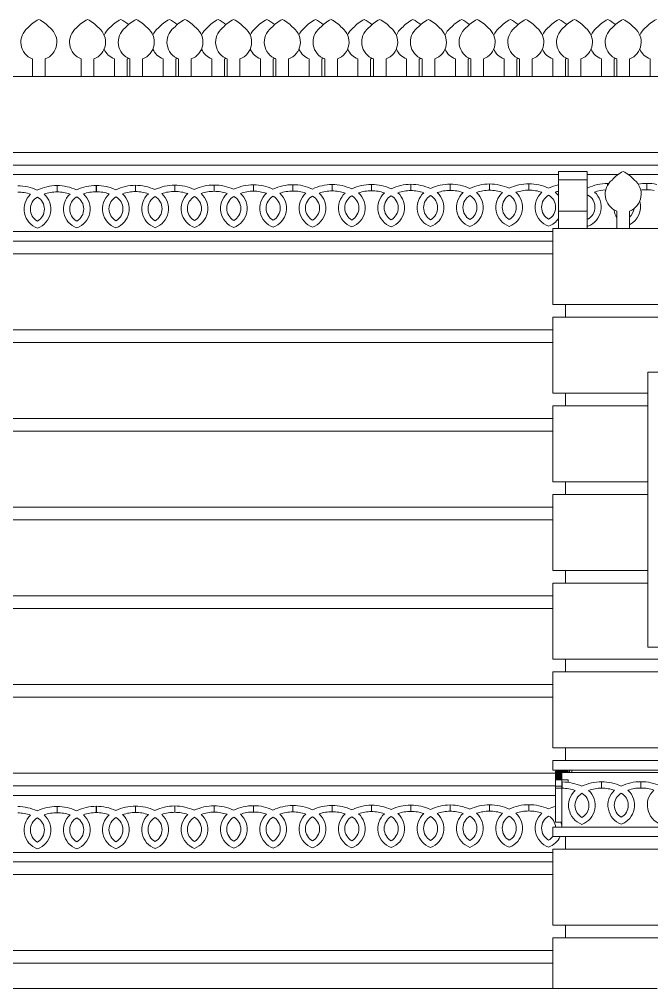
# Model space of a CAD drawing. Header units: inches. Extents: x -6210 to 141093, y -2740 to 21225.
# Drawn here: x 93247.8 to 93347.6, y 3206.3 to 3359.3 of the extents above; entities that cross this region are included whole.
import ezdxf

# ---------------------------------------------------------------- set-up
doc = ezdxf.new("R2010")
doc.units = ezdxf.units.IN
doc.header["$LTSCALE"] = 100
doc.header["$MEASUREMENT"] = 0
doc.layers.add('car area', color=53, linetype='Continuous')

msp = doc.modelspace()

# ---------------------------------------------------------------- linework, layer by layer
at = {"layer": 'car area', "linetype": 'Continuous', "lineweight": 0, "extrusion": (0, 1, 0)}
for p, q in [((93249.86103, 3350.33548), (93249.86103, 3353.08109)), ((93251.86103, 3353.08109), (93251.86103, 3350.33548)), ((93257.54853, 3350.3356), (93257.54853, 3353.08121)), ((93259.54853, 3353.08121), (93259.54853, 3350.3356)), ((93262.79853, 3350.33662), (93262.79853, 3353.08072)), ((93264.79853, 3353.08072), (93264.79853, 3350.33662)), ((93265.23603, 3350.33572), (93265.23603, 3353.08133)), ((93267.23603, 3353.08133), (93267.23603, 3350.33572)), ((93270.48603, 3350.33662), (93270.48603, 3353.08084)), ((93272.48603, 3353.08084), (93272.48603, 3350.33662)), ((93272.92353, 3350.33584), (93272.92353, 3353.08145)), ((93274.92353, 3353.08145), (93274.92353, 3350.33584)), ((93278.17353, 3350.33662), (93278.17353, 3353.08096)), ((93280.17353, 3353.08096), (93280.17353, 3350.33662)), ((93280.61103, 3350.33596), (93280.61103, 3353.08157)), ((93282.61103, 3353.08157), (93282.61103, 3350.33597)), ((93285.86103, 3350.33662), (93285.86103, 3353.08109)), ((93287.86103, 3353.08109), (93287.86103, 3350.33662)), ((93288.29853, 3350.33585), (93288.29853, 3353.08146)), ((93290.29853, 3353.08146), (93290.29853, 3350.33586)), ((93293.54853, 3350.33662), (93293.54853, 3353.08121)), ((93295.54853, 3353.08121), (93295.54853, 3350.33662)), ((93295.98603, 3350.33586), (93295.98603, 3353.08147)), ((93297.98603, 3353.08147), (93297.98603, 3350.33586)), ((93301.23603, 3350.33662), (93301.23603, 3353.08133)), ((93303.23603, 3353.08133), (93303.23603, 3350.33662)), ((93303.67353, 3350.33587), (93303.67353, 3353.08148)), ((93305.67353, 3353.08148), (93305.67353, 3350.33587)), ((93308.92353, 3350.33662), (93308.92353, 3353.08145)), ((93310.92353, 3353.08145), (93310.92353, 3350.33662)), ((93311.36103, 3350.33599), (93311.36103, 3353.0816)), ((93313.36103, 3353.0816), (93313.36103, 3350.33599)), ((93316.61103, 3350.33662), (93316.61103, 3353.08157)), ((93318.61103, 3353.08157), (93318.61103, 3350.33662)), ((93319.04853, 3350.33611), (93319.04853, 3353.08172)), ((93321.04853, 3353.08172), (93321.04853, 3350.33611)), ((93324.29853, 3350.33662), (93324.29853, 3353.0817)), ((93326.29853, 3353.0817), (93326.29853, 3350.33662)), ((93326.73603, 3350.33623), (93326.73603, 3353.08184)), ((93328.73603, 3353.08184), (93328.73603, 3350.33623)), ((93331.98603, 3350.33662), (93331.98603, 3353.08182)), ((93333.98603, 3353.08182), (93333.98603, 3350.33662)), ((93334.42353, 3350.33635), (93334.42353, 3353.08196)), ((93336.42353, 3353.08196), (93336.42353, 3350.33635)), ((93339.67353, 3350.33662), (93339.67353, 3353.08194)), ((93341.67353, 3353.08194), (93341.67353, 3350.33662)), ((93342.11103, 3350.33578), (93342.11103, 3353.08139)), ((93344.11103, 3353.08139), (93344.11103, 3350.33578)), ((93347.36103, 3350.33662), (93347.36103, 3353.08206)), ((93541.98603, 3350.33662), (93214.98603, 3350.33662)), ((93251.86103, 3350.33548), (93249.86103, 3350.33548)), ((93257.35807, 3350.33663), (93252.85807, 3350.33663)), ((93252.85807, 3350.33662), (93252.85807, 3350.33662)), ((93257.35807, 3350.33662), (93252.85807, 3350.33662)), ((93257.54853, 3350.33692), (93257.35807, 3350.33692)), ((93257.54853, 3350.33692), (93257.35807, 3350.33692)), ((93257.54853, 3350.33691), (93257.35807, 3350.33691)), ((93257.54853, 3350.33691), (93257.35807, 3350.33691)), ((93257.54853, 3350.33691), (93257.35807, 3350.33691)), ((93257.54853, 3350.33691), (93257.35807, 3350.33691)), ((93257.35807, 3350.33662), (93257.35807, 3350.33662)), ((93259.54853, 3350.3356), (93257.54853, 3350.3356)), ((93267.23603, 3350.33572), (93265.23603, 3350.33572)), ((93274.92353, 3350.33584), (93272.92353, 3350.33584)), ((93282.61103, 3350.33597), (93280.61103, 3350.33596)), ((93290.29853, 3350.33586), (93288.29853, 3350.33585)), ((93297.98603, 3350.33586), (93295.98603, 3350.33586)), ((93305.67353, 3350.33587), (93303.67353, 3350.33587)), ((93313.36103, 3350.33599), (93311.36103, 3350.33599)), ((93321.04853, 3350.33611), (93319.04853, 3350.33611)), ((93328.73603, 3350.33623), (93326.73603, 3350.33623)), ((93336.42353, 3350.33635), (93334.42353, 3350.33635)), ((93344.11103, 3350.33578), (93342.11103, 3350.33578)), ((93214.98603, 3338.33662), (93541.98603, 3338.33662)), ((93541.98603, 3336.33662), (93214.98603, 3336.33662)), ((93332.90794, 3335.32948), (93332.90794, 3335.32945)), ((93337.40794, 3335.32948), (93332.90794, 3335.32948)), ((93332.90794, 3335.32945), (93332.90794, 3335.32924)), ((93337.40794, 3335.32945), (93332.90794, 3335.32945)), ((93332.90794, 3335.32924), (93332.90794, 3333.97611)), ((93337.40794, 3335.32924), (93332.90794, 3335.32924)), ((93337.40794, 3335.32945), (93337.40794, 3335.32948)), ((93337.40794, 3335.32924), (93337.40794, 3335.32945)), ((93337.40794, 3333.97611), (93337.40794, 3335.32924)), ((93332.90794, 3334.83662), (93216.49301, 3334.83662)), ((93337.40794, 3333.97611), (93332.90794, 3333.97611)), ((93332.90794, 3333.97611), (93332.90794, 3329.08223)), ((93342.31361, 3334.83662), (93337.40794, 3334.83662)), ((93337.40794, 3329.08223), (93337.40794, 3333.97611)), ((93350.00095, 3334.83662), (93343.90844, 3334.83662)), ((93253.73818, 3333.09303), (93253.73818, 3332.09577)), ((93253.73818, 3332.09577), (93253.73818, 3333.09303)), ((93259.92285, 3332.11898), (93259.92285, 3333.11624)), ((93259.95028, 3333.11629), (93259.95028, 3332.11903)), ((93266.10751, 3332.14218), (93266.10751, 3333.13944)), ((93266.13495, 3333.13949), (93266.13495, 3332.14223)), ((93272.31961, 3333.1627), (93272.31961, 3332.16544)), ((93272.31961, 3332.16544), (93272.31961, 3333.1627)), ((93278.53171, 3333.18596), (93278.53171, 3332.18869)), ((93278.53171, 3332.18869), (93278.53171, 3333.18596)), ((93284.74381, 3333.20921), (93284.74381, 3332.21195)), ((93284.74381, 3332.21195), (93284.74381, 3333.20921)), ((93290.95591, 3333.23247), (93290.95591, 3332.23521)), ((93290.95591, 3332.23521), (93290.95591, 3333.23247)), ((93297.16801, 3333.25573), (93297.16801, 3332.25846)), ((93297.16801, 3332.25846), (93297.16801, 3333.25573)), ((93303.38011, 3333.27898), (93303.38011, 3332.28172)), ((93303.38011, 3332.28172), (93303.38011, 3333.27898)), ((93309.59221, 3333.30224), (93309.59221, 3332.30498)), ((93309.59221, 3332.30498), (93309.59221, 3333.30224)), ((93315.80431, 3333.3255), (93315.80431, 3332.32823)), ((93315.80431, 3332.32823), (93315.80431, 3333.3255)), ((93322.01641, 3333.34875), (93322.01641, 3332.35149)), ((93322.01641, 3332.35149), (93322.01641, 3333.34875)), ((93328.22851, 3333.37201), (93328.22851, 3332.37475)), ((93328.22851, 3332.37475), (93328.22851, 3333.37201)), ((93340.62529, 3333.12482), (93340.62529, 3333.41847)), ((93340.65271, 3333.41852), (93340.65271, 3333.17306)), ((93346.83739, 3333.44173), (93346.83739, 3332.44447)), ((93346.83739, 3332.44447), (93346.83739, 3333.44173)), ((93332.90794, 3329.08223), (93332.90794, 3326.33663)), ((93337.40794, 3329.08223), (93332.90794, 3329.08223)), ((93337.40794, 3326.33663), (93337.40794, 3329.08223)), ((93342.11103, 3326.33578), (93342.11103, 3329.08139)), ((93344.11103, 3329.08139), (93344.11103, 3326.33578)), ((93331.98603, 3314.33662), (93331.98603, 3326.33662)), ((93541.98603, 3326.33662), (93331.98603, 3326.33662)), ((93337.40794, 3326.33663), (93332.90794, 3326.33663)), ((93332.90794, 3326.33662), (93332.90794, 3326.33662)), ((93337.40794, 3326.33662), (93332.90794, 3326.33662)), ((93337.40794, 3326.33662), (93337.40794, 3326.33662)), ((93344.11103, 3326.33578), (93342.11103, 3326.33578)), ((93331.98603, 3325.83662), (93216.49301, 3325.83662)), ((93214.98603, 3324.33662), (93331.98603, 3324.33662)), ((93331.98603, 3322.33662), (93214.98603, 3322.33662)), ((93541.98603, 3314.33662), (93331.98603, 3314.33662)), ((93333.98603, 3312.33662), (93333.98603, 3314.33662)), ((93331.98603, 3300.33662), (93331.98603, 3312.33662)), ((93400.98603, 3312.33662), (93331.98603, 3312.33662)), ((93214.98603, 3310.33662), (93331.98603, 3310.33662)), ((93331.98603, 3308.33662), (93214.98603, 3308.33662)), ((93346.98603, 3303.61669), (93376.98603, 3303.61669)), ((93346.98603, 3303.61669), (93346.98603, 3300.33662)), ((93331.98603, 3300.33662), (93346.98603, 3300.33662)), ((93333.98603, 3298.33662), (93333.98603, 3300.33662)), ((93346.98603, 3300.33662), (93346.98603, 3298.33662)), ((93331.98603, 3286.33662), (93331.98603, 3298.33662)), ((93346.98603, 3298.33662), (93331.98603, 3298.33662)), ((93346.98603, 3298.33662), (93346.98603, 3286.33662)), ((93214.98603, 3296.33662), (93331.98603, 3296.33662)), ((93331.98603, 3294.33662), (93214.98603, 3294.33662)), ((93331.98603, 3286.33662), (93346.98603, 3286.33662)), ((93333.98603, 3284.33662), (93333.98603, 3286.33662)), ((93346.98603, 3286.33662), (93346.98603, 3284.33662)), ((93331.98603, 3272.33662), (93331.98603, 3284.33662)), ((93346.98603, 3284.33662), (93331.98603, 3284.33662)), ((93346.98603, 3284.33662), (93346.98603, 3272.33662)), ((93214.98603, 3282.33662), (93331.98603, 3282.33662)), ((93331.98603, 3280.33662), (93214.98603, 3280.33662)), ((93331.98603, 3272.33662), (93346.98603, 3272.33662)), ((93333.98603, 3270.33662), (93333.98603, 3272.33662)), ((93346.98603, 3272.33662), (93346.98603, 3270.33662)), ((93331.98603, 3258.33662), (93331.98603, 3270.33662)), ((93346.98603, 3270.33662), (93331.98603, 3270.33662)), ((93346.98603, 3270.33662), (93346.98603, 3260.21162)), ((93214.98603, 3268.33662), (93331.98603, 3268.33662)), ((93331.98603, 3266.33662), (93214.98603, 3266.33662)), ((93376.98603, 3260.21162), (93346.98603, 3260.21162)), ((93331.98603, 3258.33662), (93400.98603, 3258.33662)), ((93333.98603, 3256.33662), (93333.98603, 3258.33662)), ((93331.98603, 3244.33662), (93331.98603, 3256.33662)), ((93400.98603, 3256.33662), (93331.98603, 3256.33662)), ((93214.98603, 3254.33662), (93331.98603, 3254.33662)), ((93331.98603, 3252.33662), (93214.98603, 3252.33662)), ((93331.98603, 3244.33662), (93400.98603, 3244.33662)), ((93333.98603, 3242.33662), (93333.98603, 3244.33662)), ((93400.98603, 3242.33662), (93331.98603, 3242.33662)), ((93331.98603, 3240.83662), (93331.98603, 3242.33662)), ((93331.98603, 3240.83662), (93400.98603, 3240.83662)), ((93332.42841, 3240.66389), (93332.42841, 3240.64064)), ((93332.42841, 3240.66389), (93334.42841, 3240.66389)), ((93332.42841, 3240.66389), (93334.42841, 3240.66389)), ((93332.42841, 3240.64064), (93332.42841, 3240.61738)), ((93332.42841, 3240.64064), (93334.42841, 3240.64064)), ((93332.42841, 3240.61738), (93332.42841, 3240.59412)), ((93332.42841, 3240.61738), (93334.42841, 3240.61738)), ((93332.42841, 3240.61738), (93334.42841, 3240.61738)), ((93332.42841, 3240.59412), (93332.42841, 3240.57087)), ((93332.42841, 3240.59412), (93334.42841, 3240.59412)), ((93332.42841, 3240.59412), (93334.42841, 3240.59412)), ((93332.42841, 3240.57087), (93332.42841, 3240.54761)), ((93332.42841, 3240.57087), (93334.42841, 3240.57087)), ((93332.42841, 3240.57087), (93334.42841, 3240.57087)), ((93332.42841, 3240.54761), (93332.42841, 3240.52435)), ((93332.42841, 3240.54761), (93334.42841, 3240.54761)), ((93332.42841, 3240.54761), (93334.42841, 3240.54761)), ((93332.42841, 3240.52435), (93332.42841, 3240.5011)), ((93332.42841, 3240.52435), (93334.42841, 3240.52435)), ((93332.42841, 3240.52435), (93334.42841, 3240.52435)), ((93332.42841, 3240.5011), (93332.42841, 3240.47784)), ((93332.42841, 3240.5011), (93334.42841, 3240.5011)), ((93332.42841, 3240.5011), (93334.42841, 3240.5011)), ((93332.42841, 3240.47784), (93332.42841, 3240.45458)), ((93332.42841, 3240.47784), (93334.42841, 3240.47784)), ((93332.42841, 3240.47784), (93334.42841, 3240.47784)), ((93332.42841, 3240.45458), (93332.42841, 3240.43133)), ((93332.42841, 3240.45458), (93333.42841, 3240.45458)), ((93332.42841, 3240.45458), (93333.42841, 3240.45458)), ((93332.42841, 3240.43133), (93332.42841, 3240.40807)), ((93332.42841, 3240.43133), (93333.42841, 3240.43133)), ((93332.42841, 3240.43133), (93333.42841, 3240.43133)), ((93332.42841, 3240.40807), (93332.42841, 3240.38481)), ((93332.42841, 3240.40807), (93333.42841, 3240.40807)), ((93332.42841, 3240.40807), (93333.42841, 3240.40807)), ((93332.42841, 3240.38481), (93332.42841, 3240.36156)), ((93332.42841, 3240.38481), (93333.42841, 3240.38481)), ((93332.42841, 3240.38481), (93333.42841, 3240.38481)), ((93333.42841, 3231.83662), (93333.42841, 3240.45591)), ((93400.98603, 3240.45591), (93333.42841, 3240.45591)), ((93334.42841, 3240.64064), (93334.42841, 3240.66389)), ((93334.42841, 3240.61738), (93334.42841, 3240.64064)), ((93334.42841, 3240.59412), (93334.42841, 3240.61738)), ((93334.42841, 3240.57087), (93334.42841, 3240.59412)), ((93334.42841, 3240.54761), (93334.42841, 3240.57087)), ((93334.42841, 3240.52435), (93334.42841, 3240.54761)), ((93334.42841, 3240.5011), (93334.42841, 3240.52435)), ((93334.42841, 3240.47784), (93334.42841, 3240.5011)), ((93334.42841, 3240.45591), (93334.42841, 3240.47784)), ((93334.65964, 3240.45591), (93334.65964, 3240.83662)), ((93334.98603, 3240.45591), (93334.98603, 3240.83662)), ((93214.98603, 3240.33662), (93332.42841, 3240.33662)), ((93332.42841, 3240.36156), (93332.42841, 3240.3383)), ((93332.42841, 3240.36156), (93333.42841, 3240.36156)), ((93332.42841, 3240.36156), (93333.42841, 3240.36156)), ((93332.42841, 3240.3383), (93332.42841, 3240.31504)), ((93332.42841, 3240.3383), (93333.42841, 3240.3383)), ((93332.42841, 3240.3383), (93333.42841, 3240.3383)), ((93332.42841, 3240.31504), (93332.42841, 3240.29179)), ((93332.42841, 3240.31504), (93333.42841, 3240.31504)), ((93332.42841, 3240.31504), (93333.42841, 3240.31504)), ((93332.42841, 3240.29179), (93332.42841, 3240.26853)), ((93332.42841, 3240.29179), (93333.42841, 3240.29179)), ((93332.42841, 3240.29179), (93333.42841, 3240.29179)), ((93332.42841, 3240.26853), (93332.42841, 3240.24527)), ((93332.42841, 3240.26853), (93333.42841, 3240.26853)), ((93332.42841, 3240.26853), (93333.42841, 3240.26853)), ((93332.42841, 3240.24527), (93332.42841, 3240.22202)), ((93332.42841, 3240.24527), (93333.42841, 3240.24527)), ((93332.42841, 3240.24527), (93333.42841, 3240.24527)), ((93332.42841, 3240.22202), (93332.42841, 3240.19881)), ((93332.42841, 3240.22202), (93333.42841, 3240.22202)), ((93332.42841, 3240.22202), (93333.42841, 3240.22202)), ((93332.42841, 3240.19881), (93332.42841, 3240.17555)), ((93332.42841, 3240.19881), (93333.42841, 3240.19881)), ((93332.42841, 3240.17555), (93332.42841, 3240.15229)), ((93332.42841, 3240.17555), (93333.42841, 3240.17555)), ((93332.42841, 3240.17555), (93333.42841, 3240.17555)), ((93332.42841, 3240.15229), (93332.42841, 3240.12904)), ((93332.42841, 3240.15229), (93333.42841, 3240.15229)), ((93332.42841, 3240.15229), (93333.42841, 3240.15229)), ((93332.42841, 3240.12904), (93332.42841, 3240.10578)), ((93332.42841, 3240.12904), (93333.42841, 3240.12904)), ((93332.42841, 3240.12904), (93333.42841, 3240.12904)), ((93332.42841, 3240.10578), (93332.42841, 3240.08252)), ((93332.42841, 3240.10578), (93333.42841, 3240.10578)), ((93332.42841, 3240.10578), (93333.42841, 3240.10578)), ((93332.42841, 3240.08252), (93332.42841, 3240.05927)), ((93332.42841, 3240.08252), (93333.42841, 3240.08252)), ((93332.42841, 3240.08252), (93333.42841, 3240.08252)), ((93332.42841, 3240.05927), (93332.42841, 3240.03601)), ((93332.42841, 3240.05927), (93333.42841, 3240.05927)), ((93332.42841, 3240.05927), (93333.42841, 3240.05927)), ((93332.42841, 3240.03601), (93332.42841, 3240.01275)), ((93332.42841, 3240.03601), (93333.42841, 3240.03601)), ((93332.42841, 3240.03601), (93333.42841, 3240.03601)), ((93332.42841, 3240.01275), (93332.42841, 3239.9895)), ((93332.42841, 3240.01275), (93333.42841, 3240.01275)), ((93332.42841, 3240.01275), (93333.42841, 3240.01275)), ((93332.42841, 3239.9895), (93332.42841, 3239.96624)), ((93332.42841, 3239.9895), (93333.42841, 3239.9895)), ((93332.42841, 3239.9895), (93333.42841, 3239.9895)), ((93332.42841, 3239.96624), (93332.42841, 3239.94298)), ((93332.42841, 3239.96624), (93333.42841, 3239.96624)), ((93332.42841, 3239.96624), (93333.42841, 3239.96624)), ((93332.42841, 3239.94298), (93332.42841, 3239.91973)), ((93332.42841, 3239.94298), (93333.42841, 3239.94298)), ((93332.42841, 3239.94298), (93333.42841, 3239.94298)), ((93332.42841, 3239.91973), (93332.42841, 3239.89647)), ((93332.42841, 3239.91973), (93333.42841, 3239.91973)), ((93332.42841, 3239.91973), (93333.42841, 3239.91973)), ((93332.42841, 3239.89647), (93332.42841, 3239.87321)), ((93332.42841, 3239.89647), (93333.42841, 3239.89647)), ((93332.42841, 3239.89647), (93333.42841, 3239.89647)), ((93332.42841, 3239.87321), (93332.42841, 3239.84996)), ((93332.42841, 3239.87321), (93333.42841, 3239.87321)), ((93332.42841, 3239.87321), (93333.42841, 3239.87321)), ((93332.42841, 3239.84996), (93332.42841, 3239.8267)), ((93332.42841, 3239.84996), (93333.42841, 3239.84996)), ((93332.42841, 3239.84996), (93333.42841, 3239.84996)), ((93332.42841, 3239.8267), (93332.42841, 3239.80344)), ((93332.42841, 3239.8267), (93333.42841, 3239.8267)), ((93332.42841, 3239.8267), (93333.42841, 3239.8267)), ((93332.42841, 3239.80344), (93332.42841, 3239.78019)), ((93332.42841, 3239.80344), (93333.42841, 3239.80344)), ((93332.42841, 3239.80344), (93333.42841, 3239.80344)), ((93332.42841, 3239.78019), (93332.42841, 3239.75693)), ((93332.42841, 3239.78019), (93333.42841, 3239.78019)), ((93332.42841, 3239.78019), (93333.42841, 3239.78019)), ((93332.42841, 3239.75693), (93332.42841, 3239.73367)), ((93332.42841, 3239.75693), (93333.42841, 3239.75693)), ((93332.42841, 3239.73367), (93332.42841, 3239.71042)), ((93332.42841, 3239.73367), (93333.42841, 3239.73367)), ((93332.42841, 3239.73367), (93333.42841, 3239.73367)), ((93332.42841, 3239.71042), (93332.42841, 3239.68716)), ((93332.42841, 3239.71042), (93333.42841, 3239.71042)), ((93332.42841, 3239.71042), (93333.42841, 3239.71042)), ((93332.42841, 3239.68716), (93332.42841, 3239.6639)), ((93332.42841, 3239.68716), (93333.42841, 3239.68716)), ((93332.42841, 3239.68716), (93333.42841, 3239.68716)), ((93332.42841, 3239.6639), (93332.42841, 3239.64065)), ((93332.42841, 3239.6639), (93333.42841, 3239.6639)), ((93332.42841, 3239.6639), (93333.42841, 3239.6639)), ((93332.42841, 3239.64065), (93332.42841, 3239.61739)), ((93332.42841, 3239.64065), (93333.42841, 3239.64065)), ((93332.42841, 3239.64065), (93333.42841, 3239.64065)), ((93332.42841, 3239.61739), (93332.42841, 3239.59413)), ((93332.42841, 3239.61739), (93333.42841, 3239.61739)), ((93332.42841, 3239.61739), (93333.42841, 3239.61739)), ((93332.42841, 3239.59413), (93332.42841, 3239.57088)), ((93332.42841, 3239.59413), (93333.42841, 3239.59413)), ((93332.42841, 3239.59413), (93333.42841, 3239.59413)), ((93332.42841, 3239.57088), (93332.42841, 3239.54762)), ((93332.42841, 3239.57088), (93333.42841, 3239.57088)), ((93332.42841, 3239.57088), (93333.42841, 3239.57088)), ((93332.42841, 3239.54762), (93332.42841, 3239.52437)), ((93332.42841, 3239.54762), (93333.42841, 3239.54762)), ((93332.42841, 3239.54762), (93333.42841, 3239.54762)), ((93332.42841, 3239.52437), (93332.42841, 3239.50111)), ((93332.42841, 3239.52437), (93333.42841, 3239.52437)), ((93332.42841, 3239.52437), (93333.42841, 3239.52437)), ((93332.42841, 3239.50111), (93332.42841, 3239.47785)), ((93332.42841, 3239.50111), (93333.42841, 3239.50111)), ((93332.42841, 3239.50111), (93333.42841, 3239.50111)), ((93332.42841, 3239.47785), (93332.42841, 3239.4546)), ((93332.42841, 3239.47785), (93333.42841, 3239.47785)), ((93332.42841, 3239.47785), (93333.42841, 3239.47785)), ((93332.42841, 3239.4546), (93332.42841, 3239.43134)), ((93332.42841, 3239.4546), (93333.42841, 3239.4546)), ((93332.42841, 3239.4546), (93333.42841, 3239.4546)), ((93332.42841, 3239.43134), (93332.42841, 3239.40808)), ((93332.42841, 3239.43134), (93333.42841, 3239.43134)), ((93332.42841, 3239.43134), (93333.42841, 3239.43134)), ((93332.42841, 3239.40808), (93332.42841, 3239.38483)), ((93332.42841, 3239.40808), (93333.42841, 3239.40808)), ((93332.42841, 3239.40808), (93333.42841, 3239.40808)), ((93332.42841, 3239.38483), (93332.42841, 3239.36157)), ((93332.42841, 3239.38483), (93333.42841, 3239.38483)), ((93332.42841, 3239.38483), (93333.42841, 3239.38483)), ((93332.42841, 3239.36157), (93332.42841, 3239.33831)), ((93332.42841, 3239.36157), (93333.42841, 3239.36157)), ((93332.42841, 3239.36157), (93333.42841, 3239.36157)), ((93332.42841, 3239.33831), (93332.42841, 3239.31506)), ((93332.42841, 3239.33831), (93333.42841, 3239.33831)), ((93332.42841, 3239.33831), (93333.42841, 3239.33831)), ((93332.42841, 3239.31506), (93332.42841, 3238.31779)), ((93332.42841, 3239.31506), (93334.42841, 3239.31506)), ((93333.49301, 3237.95628), (93333.49301, 3238.95354)), ((93334.42841, 3238.89355), (93334.42841, 3239.31506)), ((93339.70511, 3238.9768), (93339.70511, 3237.97954)), ((93339.70511, 3237.97954), (93339.70511, 3238.9768)), ((93345.91721, 3239.00006), (93345.91721, 3238.0028)), ((93345.91721, 3238.0028), (93345.91721, 3239.00006)), ((93332.42841, 3238.33662), (93214.98603, 3238.33662)), ((93332.42841, 3238.31779), (93332.42841, 3237.98087)), ((93332.42841, 3238.31779), (93333.49301, 3238.31779)), ((93332.42841, 3237.98087), (93332.42841, 3232.62362)), ((93332.42841, 3237.98087), (93333.42841, 3237.98087)), ((93332.42841, 3236.83662), (93216.49301, 3236.83662)), ((93253.73818, 3235.09303), (93253.73818, 3234.09577)), ((93253.73818, 3234.09577), (93253.73818, 3235.09303)), ((93259.92285, 3234.11898), (93259.92285, 3235.11624)), ((93259.95028, 3235.11629), (93259.95028, 3234.11903)), ((93266.10751, 3234.14218), (93266.10751, 3235.13944)), ((93266.13495, 3235.13949), (93266.13495, 3234.14223)), ((93272.31961, 3235.1627), (93272.31961, 3234.16544)), ((93272.31961, 3234.16544), (93272.31961, 3235.1627)), ((93278.53171, 3235.18596), (93278.53171, 3234.18869)), ((93278.53171, 3234.18869), (93278.53171, 3235.18596)), ((93284.74381, 3235.20921), (93284.74381, 3234.21195)), ((93284.74381, 3234.21195), (93284.74381, 3235.20921)), ((93290.95591, 3235.23247), (93290.95591, 3234.23521)), ((93290.95591, 3234.23521), (93290.95591, 3235.23247)), ((93297.16801, 3235.25573), (93297.16801, 3234.25846)), ((93297.16801, 3234.25846), (93297.16801, 3235.25573)), ((93303.38011, 3235.27898), (93303.38011, 3234.28172)), ((93303.38011, 3234.28172), (93303.38011, 3235.27898)), ((93309.59221, 3235.30224), (93309.59221, 3234.30498)), ((93309.59221, 3234.30498), (93309.59221, 3235.30224)), ((93315.80431, 3235.3255), (93315.80431, 3234.32823)), ((93315.80431, 3234.32823), (93315.80431, 3235.3255)), ((93322.01641, 3235.34875), (93322.01641, 3234.35149)), ((93322.01641, 3234.35149), (93322.01641, 3235.34875)), ((93328.22851, 3235.37201), (93328.22851, 3234.37475)), ((93328.22851, 3234.37475), (93328.22851, 3235.37201)), ((93331.98603, 3230.33662), (93331.98603, 3231.83662)), ((93400.98603, 3231.83662), (93331.98603, 3231.83662)), ((93332.42841, 3232.62362), (93333.42841, 3232.62362)), ((93331.98603, 3230.33662), (93400.98603, 3230.33662)), ((93333.98603, 3228.33662), (93333.98603, 3230.33662)), ((93331.98603, 3216.33662), (93331.98603, 3228.33662)), ((93400.98603, 3228.33662), (93331.98603, 3228.33662)), ((93331.98603, 3227.83662), (93216.49301, 3227.83662)), ((93214.98603, 3226.33662), (93331.98603, 3226.33662)), ((93331.98603, 3224.33662), (93214.98603, 3224.33662)), ((93331.98603, 3216.33662), (93400.98603, 3216.33662)), ((93333.98603, 3214.33662), (93333.98603, 3216.33662)), ((93331.98603, 3206.33662), (93331.98603, 3214.33662)), ((93400.98603, 3214.33662), (93331.98603, 3214.33662)), ((93214.98603, 3212.33662), (93331.98603, 3212.33662)), ((93331.98603, 3210.33662), (93214.98603, 3210.33662)), ((93214.98603, 3206.33662), (93331.98603, 3206.33662)), ((93331.98603, 3206.33662), (93348.48603, 3206.33662))]:
    msp.add_line(p, q, dxfattribs=at)
at = {"layer": 'car area', "linetype": 'Continuous', "lineweight": 0}
for centre, radius, start, end in [((93253.78237, 3353.6987), 6.34226, 117.4268136, 137.6041199), ((93247.93968, 3353.6987), 6.34226, 42.3958801, 62.5731864), ((93261.46987, 3353.69882), 6.34226, 117.4268136, 137.6041199), ((93255.62718, 3353.69882), 6.34226, 42.3958801, 62.5731864), ((93266.71987, 3353.69833), 6.34226, 117.4268136, 137.6041199), ((93260.87718, 3353.69833), 6.34226, 49.2527936, 62.5731864), ((93269.15737, 3353.69894), 6.34226, 117.4268136, 137.6041199), ((93263.31468, 3353.69894), 6.34226, 42.3958801, 62.5731864), ((93274.40737, 3353.69846), 6.34226, 117.4268136, 137.6041199), ((93268.56468, 3353.69846), 6.34226, 49.2527936, 62.5731864), ((93276.84487, 3353.69907), 6.34226, 117.4268136, 137.6041199), ((93271.00218, 3353.69907), 6.34226, 42.3958801, 62.5731864), ((93282.09487, 3353.69858), 6.34226, 117.4268136, 137.6041199), ((93276.25218, 3353.69858), 6.34226, 49.2527936, 62.5731864), ((93284.53237, 3353.69919), 6.34226, 117.4268136, 137.6041199), ((93278.68968, 3353.69919), 6.34226, 42.3958801, 62.5731864), ((93289.78237, 3353.6987), 6.34226, 117.4268136, 137.6041199), ((93283.93968, 3353.6987), 6.34226, 49.251183, 62.5731864), ((93292.21987, 3353.69908), 6.34226, 117.4268136, 137.6041199), ((93286.37718, 3353.69908), 6.34226, 42.3958801, 62.5731864), ((93297.46987, 3353.69882), 6.34226, 117.4268136, 137.6041199), ((93291.62718, 3353.69882), 6.34226, 49.2503777, 62.5731864), ((93299.90737, 3353.69908), 6.34226, 117.4268136, 137.6041199), ((93294.06468, 3353.69908), 6.34226, 42.3958801, 62.5731864), ((93305.15737, 3353.69894), 6.34226, 117.4268136, 137.6041199), ((93299.31468, 3353.69894), 6.34226, 49.2495723, 62.5731864), ((93307.59487, 3353.69909), 6.34226, 117.4268136, 137.6041199), ((93301.75218, 3353.69909), 6.34226, 42.3958801, 62.5731864), ((93312.84487, 3353.69907), 6.34226, 117.4268136, 137.6041199), ((93307.00218, 3353.69907), 6.34226, 49.2495723, 62.5731864), ((93315.28237, 3353.69921), 6.34226, 117.4268136, 137.6041199), ((93309.43968, 3353.69921), 6.34226, 42.3958801, 62.5731864), ((93320.53237, 3353.69919), 6.34226, 117.4268136, 137.6041199), ((93314.68968, 3353.69919), 6.34226, 49.2495723, 62.5731864), ((93322.96987, 3353.69933), 6.34226, 117.4268136, 137.6041199), ((93317.12718, 3353.69933), 6.34226, 42.3958801, 62.5731864), ((93328.21987, 3353.69931), 6.34226, 117.4268136, 137.6041199), ((93322.37718, 3353.69931), 6.34226, 49.2495723, 62.5731864), ((93330.65737, 3353.69945), 6.34226, 117.4268136, 137.6041199), ((93324.81468, 3353.69945), 6.34226, 42.3958801, 62.5731864), ((93335.90737, 3353.69943), 6.34226, 117.4268136, 137.6041199), ((93330.06468, 3353.69943), 6.34226, 49.2495723, 62.5731864), ((93338.34487, 3353.69958), 6.34226, 117.4268136, 137.6041199), ((93332.50218, 3353.69958), 6.34226, 42.3958801, 62.5731864), ((93343.59487, 3353.69955), 6.34226, 117.4268136, 137.6041199), ((93337.75218, 3353.69955), 6.34226, 49.2447401, 62.5731864), ((93346.03237, 3353.699), 6.34226, 117.4268136, 137.6041199), ((93340.18968, 3353.699), 6.34226, 42.3958801, 62.5731864), ((93351.28237, 3353.69968), 6.34226, 117.4268136, 137.6041199), ((93250.86103, 3355.74321), 2.84375, 128.2985857, 249.4118283), ((93250.86103, 3355.74321), 2.84375, 290.588166, 51.7014143), ((93258.54853, 3355.74333), 2.84375, 128.2985857, 249.4118283), ((93258.54853, 3355.74333), 2.84375, 290.588166, 51.7014143), ((93263.79853, 3355.74285), 2.84375, 128.2985857, 157.3748114), ((93266.23603, 3355.74346), 2.84375, 128.2985857, 249.4118283), ((93266.23603, 3355.74346), 2.84375, 290.588166, 51.7014143), ((93271.48603, 3355.74297), 2.84375, 128.2985857, 157.3748114), ((93273.92353, 3355.74358), 2.84375, 128.2985857, 249.4118283), ((93273.92353, 3355.74358), 2.84375, 290.588166, 51.7014143), ((93279.17353, 3355.74309), 2.84375, 128.2985857, 157.3748114), ((93281.61103, 3355.7437), 2.84375, 128.2985857, 249.4118283), ((93281.61103, 3355.7437), 2.84375, 290.588166, 51.7014143), ((93286.86103, 3355.74321), 2.84375, 128.2985857, 157.3748114), ((93289.29853, 3355.74359), 2.84375, 128.2985857, 249.4118283), ((93289.29853, 3355.74359), 2.84375, 290.588166, 51.7014143), ((93294.54853, 3355.74333), 2.84375, 128.2985857, 157.3773514), ((93296.98603, 3355.7436), 2.84375, 128.2985857, 249.4118283), ((93296.98603, 3355.7436), 2.84375, 290.588166, 51.7014143), ((93302.23603, 3355.74346), 2.84375, 128.2985857, 157.3786215), ((93304.67353, 3355.7436), 2.84375, 128.2985857, 249.4118283), ((93304.67353, 3355.7436), 2.84375, 290.588166, 51.7014143), ((93309.92353, 3355.74358), 2.84375, 128.2985857, 157.3798916), ((93312.36103, 3355.74372), 2.84375, 128.2985857, 249.4118283), ((93312.36103, 3355.74372), 2.84375, 290.588166, 51.7014143), ((93317.61103, 3355.7437), 2.84375, 128.2985857, 157.3798916), ((93320.04853, 3355.74384), 2.84375, 128.2985857, 249.4118283), ((93320.04853, 3355.74384), 2.84375, 290.588166, 51.7014143), ((93325.29853, 3355.74382), 2.84375, 128.2985857, 157.3798916), ((93327.73603, 3355.74397), 2.84375, 128.2985857, 249.4118283), ((93327.73603, 3355.74397), 2.84375, 290.588166, 51.7014143), ((93332.98603, 3355.74394), 2.84375, 128.2985857, 157.3798916), ((93335.42353, 3355.74409), 2.84375, 128.2985857, 249.4118283), ((93335.42353, 3355.74409), 2.84375, 290.588166, 51.7014143), ((93340.67353, 3355.74407), 2.84375, 128.2985857, 157.3798916), ((93343.11103, 3355.74351), 2.84375, 128.2985857, 249.4118283), ((93343.11103, 3355.74351), 2.84375, 290.588166, 51.7014143), ((93348.36103, 3355.74419), 2.84375, 128.2985857, 157.3875139), ((93263.79853, 3355.74285), 2.84375, 202.6145399, 249.4118283), ((93271.48603, 3355.74297), 2.84375, 202.6145399, 249.4118283), ((93279.17353, 3355.74309), 2.84375, 202.6145399, 249.4118283), ((93286.86103, 3355.74321), 2.84375, 202.6145399, 249.4118283), ((93294.54853, 3355.74333), 2.84375, 202.6170807, 249.4118283), ((93302.23603, 3355.74346), 2.84375, 202.618351, 249.4118283), ((93309.92353, 3355.74358), 2.84375, 202.6196213, 249.4118283), ((93317.61103, 3355.7437), 2.84375, 202.6196213, 249.4118283), ((93325.29853, 3355.74382), 2.84375, 202.6196213, 249.4118283), ((93332.98603, 3355.74394), 2.84375, 202.6196213, 249.4118283), ((93340.67353, 3355.74407), 2.84375, 202.6196213, 249.4118283), ((93348.36103, 3355.74419), 2.84375, 202.6272413, 249.4118283), ((93263.79853, 3355.74285), 2.84375, 290.588166, 295.3912691), ((93271.48603, 3355.74297), 2.84375, 290.588166, 295.3912691), ((93279.17353, 3355.74309), 2.84375, 290.588166, 295.3912691), ((93286.86103, 3355.74321), 2.84375, 290.588166, 295.385797), ((93294.54853, 3355.74333), 2.84375, 290.588166, 295.383061), ((93302.23603, 3355.74346), 2.84375, 290.588166, 295.3803251), ((93309.92353, 3355.74358), 2.84375, 290.588166, 295.3803251), ((93317.61103, 3355.7437), 2.84375, 290.588166, 295.3803251), ((93325.29853, 3355.74382), 2.84375, 290.588166, 295.3803251), ((93332.98603, 3355.74394), 2.84375, 290.588166, 295.3803251), ((93340.67353, 3355.74407), 2.84375, 290.588166, 295.3639109), ((93346.03237, 3329.699), 6.34226, 117.4268136, 137.6041199), ((93340.18968, 3329.699), 6.34226, 42.3958801, 62.5731864), ((93343.11103, 3331.74351), 2.84375, 128.2985857, 249.4118283), ((93343.11103, 3331.74351), 2.84375, 290.588166, 51.7014143), ((93247.52608, 3325.74762), 7.32216, 65.1143541, 90), ((93253.73818, 3325.77087), 7.32216, 90, 115.3146468), ((93253.73818, 3325.77087), 7.32216, 65.1143541, 90), ((93259.95028, 3325.79413), 7.32216, 90, 115.3146468), ((93259.92285, 3325.79408), 7.32216, 65.1143541, 90), ((93266.13495, 3325.81734), 7.32216, 90, 115.3146468), ((93266.10751, 3325.81728), 7.32216, 65.1143541, 90), ((93272.31961, 3325.84054), 7.32216, 90, 115.3146468), ((93272.31961, 3325.84054), 7.32216, 65.1143541, 90), ((93278.53171, 3325.8638), 7.32216, 90, 115.3146468), ((93278.53382, 3325.8521), 6.3366, 90.0190987, 108.9756396), ((93278.53171, 3325.8638), 7.32216, 65.1143541, 90), ((93278.53382, 3325.8521), 6.3366, 71.2319189, 90.0190987), ((93284.74381, 3325.88705), 7.32216, 90, 115.3146468), ((93284.74592, 3325.87535), 6.3366, 90.0190987, 108.9756396), ((93284.74381, 3325.88705), 7.32216, 65.1143541, 90), ((93284.74592, 3325.87535), 6.3366, 71.2319189, 90.0190987), ((93290.95591, 3325.91031), 7.32216, 90, 115.3146468), ((93290.95802, 3325.89861), 6.3366, 90.0190987, 108.9756396), ((93290.95591, 3325.91031), 7.32216, 65.1143541, 90), ((93290.95802, 3325.89861), 6.3366, 71.2319189, 90.0190987), ((93297.16801, 3325.93357), 7.32216, 90, 115.3146468), ((93297.17012, 3325.92187), 6.3366, 90.0190987, 108.9756396), ((93297.16801, 3325.93357), 7.32216, 65.1143541, 90), ((93297.17012, 3325.92187), 6.3366, 71.2319189, 90.0190987), ((93303.38011, 3325.95682), 7.32216, 90, 115.3146468), ((93303.38222, 3325.94512), 6.3366, 90.0190987, 108.9756396), ((93303.38011, 3325.95682), 7.32216, 65.1143541, 90), ((93303.38222, 3325.94512), 6.3366, 71.2319189, 90.0190987), ((93309.59221, 3325.98008), 7.32216, 90, 115.3146468), ((93309.59432, 3325.96838), 6.3366, 90.0190987, 108.9756396), ((93309.59221, 3325.98008), 7.32216, 65.1143541, 90), ((93309.59432, 3325.96838), 6.3366, 71.2319189, 90.0190987), ((93315.80431, 3326.00334), 7.32216, 90, 115.3146468), ((93315.80642, 3325.99164), 6.3366, 90.0190987, 108.9756396), ((93315.80431, 3326.00334), 7.32216, 65.1143541, 90), ((93315.80642, 3325.99164), 6.3366, 71.2319189, 90.0190987), ((93322.01641, 3326.02659), 7.32216, 90, 115.3146468), ((93322.01852, 3326.01489), 6.3366, 90.0190987, 108.9756396), ((93322.01641, 3326.02659), 7.32216, 65.1143541, 90), ((93322.01852, 3326.01489), 6.3366, 71.2319189, 90.0190987), ((93328.22851, 3326.04985), 7.32216, 90, 115.3146468), ((93328.23062, 3326.03815), 6.3366, 90.0190987, 108.9756396), ((93328.22851, 3326.04985), 7.32216, 65.1143541, 90), ((93328.23062, 3326.03815), 6.3366, 71.2319189, 90.0190987), ((93334.44061, 3326.07311), 7.32216, 102.0825045, 115.3146468), ((93334.44272, 3326.06141), 6.3366, 104.0170015, 108.9756396), ((93334.44061, 3326.07311), 7.32216, 65.1143541, 66.0930203), ((93340.65271, 3326.09636), 7.32216, 90, 115.3146468), ((93340.65482, 3326.08466), 6.3366, 92.7808373, 108.9756396), ((93340.62529, 3326.09631), 7.32216, 88.5452957, 90), ((93346.83739, 3326.11957), 7.32216, 90, 100.6745181), ((93346.8395, 3326.10787), 6.3366, 90.0190987, 98.6687284), ((93346.83739, 3326.11957), 7.32216, 77.6703125, 90), ((93346.8395, 3326.10787), 6.3366, 79.2929318, 90.0190987), ((93247.5282, 3325.73592), 6.3366, 71.2319189, 90.0190987), ((93251.71581, 3329.37834), 3.18973, 132.3525343, 250.1389957), ((93251.71581, 3329.37834), 2.18973, 119.6625692, 240.3374308), ((93249.54846, 3329.37834), 3.18973, 289.8610043, 48.0713122), ((93249.54846, 3329.37834), 2.18973, 299.6625692, 60.3374308), ((93253.7403, 3325.75917), 6.3366, 90.0190987, 108.9756396), ((93253.7403, 3325.75917), 6.3366, 71.2319189, 90.0190987), ((93257.92791, 3329.40159), 3.18973, 132.3525343, 250.1389957), ((93257.92791, 3329.40159), 2.18973, 119.6625692, 240.3374308), ((93255.76056, 3329.40159), 3.18973, 289.8610043, 48.0713122), ((93255.76056, 3329.40159), 2.18973, 299.6625692, 60.3374308), ((93259.9524, 3325.78243), 6.3366, 90.0190987, 108.9756396), ((93259.92496, 3325.78238), 6.3366, 71.2319189, 90.0190987), ((93264.11257, 3329.4248), 3.18973, 132.3525343, 250.1389957), ((93264.11257, 3329.4248), 2.18973, 119.6625692, 240.3374308), ((93261.94522, 3329.4248), 3.18973, 289.8610043, 48.0713122), ((93261.94522, 3329.4248), 2.18973, 299.6625692, 60.3374308), ((93266.13706, 3325.80563), 6.3366, 90.0190987, 108.9756396), ((93266.10962, 3325.80558), 6.3366, 71.2319189, 90.0190987), ((93270.29723, 3329.448), 3.18973, 132.3525343, 250.1389957), ((93270.29723, 3329.448), 2.18973, 119.6625692, 240.3374308), ((93268.12988, 3329.448), 3.18973, 289.8610043, 48.0713122), ((93268.12988, 3329.448), 2.18973, 299.6625692, 60.3374308), ((93272.32172, 3325.82884), 6.3366, 90.0190987, 108.9756396), ((93272.32172, 3325.82884), 6.3366, 71.2319189, 90.0190987), ((93276.50933, 3329.47126), 3.18973, 132.3525343, 250.1389957), ((93276.50933, 3329.47126), 2.18973, 119.6625692, 240.3374308), ((93274.34198, 3329.47126), 3.18973, 289.8610043, 48.0713122), ((93274.34198, 3329.47126), 2.18973, 299.6625692, 60.3374308), ((93282.72143, 3329.49452), 3.18973, 132.3525343, 250.1389957), ((93282.72143, 3329.49452), 2.18973, 119.6625692, 240.3374308), ((93280.55408, 3329.49452), 3.18973, 289.8610043, 48.0713122), ((93280.55408, 3329.49452), 2.18973, 299.6625692, 60.3374308), ((93288.93353, 3329.51777), 3.18973, 132.3525343, 250.1389957), ((93288.93353, 3329.51777), 2.18973, 119.6625692, 240.3374308), ((93286.76618, 3329.51777), 3.18973, 289.8610043, 48.0713122), ((93286.76618, 3329.51777), 2.18973, 299.6625692, 60.3374308), ((93295.14563, 3329.54103), 3.18973, 132.3525343, 250.1389957), ((93295.14563, 3329.54103), 2.18973, 119.6625692, 240.3374308), ((93292.97828, 3329.54103), 3.18973, 289.8610043, 48.0713122), ((93292.97828, 3329.54103), 2.18973, 299.6625692, 60.3374308), ((93301.35773, 3329.56429), 3.18973, 132.3525343, 250.1389957), ((93301.35773, 3329.56429), 2.18973, 119.6625692, 240.3374308), ((93299.19038, 3329.56429), 3.18973, 289.8610043, 48.0713122), ((93299.19038, 3329.56429), 2.18973, 299.6625692, 60.3374308), ((93307.56983, 3329.58754), 3.18973, 132.3525343, 250.1389957), ((93307.56983, 3329.58754), 2.18973, 119.6625692, 240.3374308), ((93305.40248, 3329.58754), 3.18973, 289.8610043, 48.0713122), ((93305.40248, 3329.58754), 2.18973, 299.6625692, 60.3374308), ((93313.78194, 3329.6108), 3.18973, 132.3525343, 250.1389957), ((93313.78194, 3329.6108), 2.18973, 119.6625692, 240.3374308), ((93311.61458, 3329.6108), 3.18973, 289.8610043, 48.0713122), ((93311.61458, 3329.6108), 2.18973, 299.6625692, 60.3374308), ((93319.99404, 3329.63406), 3.18973, 132.3525343, 250.1389957), ((93319.99404, 3329.63406), 2.18973, 119.6625692, 240.3374308), ((93317.82668, 3329.63406), 3.18973, 289.8610043, 48.0713122), ((93317.82668, 3329.63406), 2.18973, 299.6625692, 60.3374308), ((93326.20614, 3329.65731), 3.18973, 132.3525343, 250.1389957), ((93326.20614, 3329.65731), 2.18973, 119.6625692, 240.3374308), ((93324.03878, 3329.65731), 3.18973, 289.8610043, 48.0713122), ((93324.03878, 3329.65731), 2.18973, 299.6625692, 60.3374308), ((93332.41824, 3329.68057), 3.18973, 132.3525343, 250.1389957), ((93332.41824, 3329.68057), 2.18973, 119.6625692, 240.3374308), ((93330.25088, 3329.68057), 2.18973, 299.6625692, 60.3374308), ((93330.25088, 3329.68057), 3.18973, 33.5915085, 48.0713122), ((93338.63034, 3329.70383), 2.18973, 119.6625692, 123.9344031), ((93336.46298, 3329.70383), 3.18973, 289.8610043, 48.0713122), ((93336.46298, 3329.70383), 2.18973, 299.6625692, 60.3374308), ((93344.81501, 3329.72703), 3.18973, 187.666427, 212.0357521), ((93342.64766, 3329.72703), 3.18973, 297.3080924, 15.9059133), ((93342.64766, 3329.72703), 2.18973, 311.9350052, 353.3240947), ((93330.25088, 3329.68057), 3.18973, 289.8610043, 326.4084915), ((93338.63034, 3329.70383), 2.18973, 236.0655969, 240.3374308), ((93338.63034, 3329.70383), 3.18973, 247.4660722, 250.1389957), ((93333.49301, 3231.63139), 7.32216, 65.1143541, 90), ((93339.70511, 3231.65464), 7.32216, 90, 115.3146468), ((93339.70511, 3231.65464), 7.32216, 65.1143541, 90), ((93345.91721, 3231.6779), 7.32216, 90, 115.3146468), ((93345.91721, 3231.6779), 7.32216, 65.1143541, 90), ((93333.49512, 3231.61968), 6.3366, 71.2319189, 90.0190987), ((93337.68274, 3235.26211), 3.18973, 132.3525343, 250.1389957), ((93335.51539, 3235.26211), 3.18973, 289.8610043, 48.0713122), ((93339.70723, 3231.64294), 6.3366, 90.0190987, 108.9756396), ((93339.70723, 3231.64294), 6.3366, 71.2319189, 90.0190987), ((93343.89484, 3235.28536), 3.18973, 132.3525343, 250.1389957), ((93341.72749, 3235.28536), 3.18973, 289.8610043, 48.0713122), ((93345.91933, 3231.6662), 6.3366, 90.0190987, 108.9756396), ((93345.91933, 3231.6662), 6.3366, 71.2319189, 90.0190987), ((93350.10694, 3235.30862), 3.18973, 132.3525343, 250.1389957), ((93337.68274, 3235.26211), 2.18973, 119.6625692, 240.3374308), ((93335.51539, 3235.26211), 2.18973, 299.6625692, 60.3374308), ((93343.89484, 3235.28536), 2.18973, 119.6625692, 240.3374308), ((93341.72749, 3235.28536), 2.18973, 299.6625692, 60.3374308), ((93247.52608, 3227.74762), 7.32216, 65.1143541, 90), ((93253.73818, 3227.77087), 7.32216, 90, 115.3146468), ((93253.73818, 3227.77087), 7.32216, 65.1143541, 90), ((93259.95028, 3227.79413), 7.32216, 90, 115.3146468), ((93259.92285, 3227.79408), 7.32216, 65.1143541, 90), ((93266.13495, 3227.81734), 7.32216, 90, 115.3146468), ((93266.10751, 3227.81728), 7.32216, 65.1143541, 90), ((93272.31961, 3227.84054), 7.32216, 90, 115.3146468), ((93272.31961, 3227.84054), 7.32216, 65.1143541, 90), ((93278.53171, 3227.8638), 7.32216, 90, 115.3146468), ((93278.53171, 3227.8638), 7.32216, 65.1143541, 90), ((93284.74381, 3227.88705), 7.32216, 90, 115.3146468), ((93284.74381, 3227.88705), 7.32216, 65.1143541, 90), ((93290.95591, 3227.91031), 7.32216, 90, 115.3146468), ((93290.95591, 3227.91031), 7.32216, 65.1143541, 90), ((93297.16801, 3227.93357), 7.32216, 90, 115.3146468), ((93297.16801, 3227.93357), 7.32216, 65.1143541, 90), ((93303.38011, 3227.95682), 7.32216, 90, 115.3146468), ((93303.38222, 3227.94512), 6.3366, 90.0190987, 108.9756396), ((93303.38011, 3227.95682), 7.32216, 65.1143541, 90), ((93303.38222, 3227.94512), 6.3366, 71.2319189, 90.0190987), ((93309.59221, 3227.98008), 7.32216, 90, 115.3146468), ((93309.59432, 3227.96838), 6.3366, 90.0190987, 108.9756396), ((93309.59221, 3227.98008), 7.32216, 65.1143541, 90), ((93309.59432, 3227.96838), 6.3366, 71.2319189, 90.0190987), ((93315.80431, 3228.00334), 7.32216, 90, 115.3146468), ((93315.80642, 3227.99164), 6.3366, 90.0190987, 108.9756396), ((93315.80431, 3228.00334), 7.32216, 65.1143541, 90), ((93315.80642, 3227.99164), 6.3366, 71.2319189, 90.0190987), ((93322.01641, 3228.02659), 7.32216, 90, 115.3146468), ((93322.01852, 3228.01489), 6.3366, 90.0190987, 108.9756396), ((93322.01641, 3228.02659), 7.32216, 65.1143541, 90), ((93322.01852, 3228.01489), 6.3366, 71.2319189, 90.0190987), ((93328.22851, 3228.04985), 7.32216, 90, 115.3146468), ((93328.23062, 3228.03815), 6.3366, 90.0190987, 108.9756396), ((93328.22851, 3228.04985), 7.32216, 65.1143541, 90), ((93328.23062, 3228.03815), 6.3366, 71.2319189, 90.0190987), ((93334.44061, 3228.07311), 7.32216, 105.9506578, 115.3146468), ((93247.5282, 3227.73592), 6.3366, 71.2319189, 90.0190987), ((93251.71581, 3231.37834), 3.18973, 132.3525343, 250.1389957), ((93251.71581, 3231.37834), 2.18973, 119.6625692, 240.3374308), ((93249.54846, 3231.37834), 3.18973, 289.8610043, 48.0713122), ((93249.54846, 3231.37834), 2.18973, 299.6625692, 60.3374308), ((93253.7403, 3227.75917), 6.3366, 90.0190987, 108.9756396), ((93253.7403, 3227.75917), 6.3366, 71.2319189, 90.0190987), ((93257.92791, 3231.40159), 3.18973, 132.3525343, 250.1389957), ((93257.92791, 3231.40159), 2.18973, 119.6625692, 240.3374308), ((93255.76056, 3231.40159), 3.18973, 289.8610043, 48.0713122), ((93255.76056, 3231.40159), 2.18973, 299.6625692, 60.3374308), ((93259.9524, 3227.78243), 6.3366, 90.0190987, 108.9756396), ((93259.92496, 3227.78238), 6.3366, 71.2319189, 90.0190987), ((93264.11257, 3231.4248), 3.18973, 132.3525343, 250.1389957), ((93264.11257, 3231.4248), 2.18973, 119.6625692, 240.3374308), ((93261.94522, 3231.4248), 3.18973, 289.8610043, 48.0713122), ((93261.94522, 3231.4248), 2.18973, 299.6625692, 60.3374308), ((93266.13706, 3227.80563), 6.3366, 90.0190987, 108.9756396), ((93266.10962, 3227.80558), 6.3366, 71.2319189, 90.0190987), ((93270.29723, 3231.448), 3.18973, 132.3525343, 250.1389957), ((93270.29723, 3231.448), 2.18973, 119.6625692, 240.3374308), ((93268.12988, 3231.448), 3.18973, 289.8610043, 48.0713122), ((93268.12988, 3231.448), 2.18973, 299.6625692, 60.3374308), ((93272.32172, 3227.82884), 6.3366, 90.0190987, 108.9756396), ((93272.32172, 3227.82884), 6.3366, 71.2319189, 90.0190987), ((93276.50933, 3231.47126), 3.18973, 132.3525343, 250.1389957), ((93276.50933, 3231.47126), 2.18973, 119.6625692, 240.3374308), ((93274.34198, 3231.47126), 3.18973, 289.8610043, 48.0713122), ((93274.34198, 3231.47126), 2.18973, 299.6625692, 60.3374308), ((93278.53382, 3227.8521), 6.3366, 90.0190987, 108.9756396), ((93278.53382, 3227.8521), 6.3366, 71.2319189, 90.0190987), ((93282.72143, 3231.49452), 3.18973, 132.3525343, 250.1389957), ((93282.72143, 3231.49452), 2.18973, 119.6625692, 240.3374308), ((93280.55408, 3231.49452), 3.18973, 289.8610043, 48.0713122), ((93280.55408, 3231.49452), 2.18973, 299.6625692, 60.3374308), ((93284.74592, 3227.87535), 6.3366, 90.0190987, 108.9756396), ((93284.74592, 3227.87535), 6.3366, 71.2319189, 90.0190987), ((93288.93353, 3231.51777), 3.18973, 132.3525343, 250.1389957), ((93288.93353, 3231.51777), 2.18973, 119.6625692, 240.3374308), ((93286.76618, 3231.51777), 3.18973, 289.8610043, 48.0713122), ((93286.76618, 3231.51777), 2.18973, 299.6625692, 60.3374308), ((93290.95802, 3227.89861), 6.3366, 90.0190987, 108.9756396), ((93290.95802, 3227.89861), 6.3366, 71.2319189, 90.0190987), ((93295.14563, 3231.54103), 3.18973, 132.3525343, 250.1389957), ((93295.14563, 3231.54103), 2.18973, 119.6625692, 240.3374308), ((93292.97828, 3231.54103), 3.18973, 289.8610043, 48.0713122), ((93292.97828, 3231.54103), 2.18973, 299.6625692, 60.3374308), ((93297.17012, 3227.92187), 6.3366, 90.0190987, 108.9756396), ((93297.17012, 3227.92187), 6.3366, 71.2319189, 90.0190987), ((93301.35773, 3231.56429), 3.18973, 132.3525343, 250.1389957), ((93301.35773, 3231.56429), 2.18973, 119.6625692, 240.3374308), ((93299.19038, 3231.56429), 3.18973, 289.8610043, 48.0713122), ((93299.19038, 3231.56429), 2.18973, 299.6625692, 60.3374308), ((93307.56983, 3231.58754), 3.18973, 132.3525343, 250.1389957), ((93307.56983, 3231.58754), 2.18973, 119.6625692, 240.3374308), ((93305.40248, 3231.58754), 3.18973, 289.8610043, 48.0713122), ((93305.40248, 3231.58754), 2.18973, 299.6625692, 60.3374308), ((93313.78194, 3231.6108), 3.18973, 132.3525343, 250.1389957), ((93313.78194, 3231.6108), 2.18973, 119.6625692, 240.3374308), ((93311.61458, 3231.6108), 3.18973, 289.8610043, 48.0713122), ((93311.61458, 3231.6108), 2.18973, 299.6625692, 60.3374308), ((93319.99404, 3231.63406), 3.18973, 132.3525343, 250.1389957), ((93319.99404, 3231.63406), 2.18973, 119.6625692, 240.3374308), ((93317.82668, 3231.63406), 3.18973, 289.8610043, 48.0713122), ((93317.82668, 3231.63406), 2.18973, 299.6625692, 60.3374308), ((93326.20614, 3231.65731), 3.18973, 132.3525343, 250.1389957), ((93326.20614, 3231.65731), 2.18973, 119.6625692, 240.3374308), ((93324.03878, 3231.65731), 3.18973, 289.8610043, 48.0713122), ((93324.03878, 3231.65731), 2.18973, 299.6625692, 60.3374308), ((93332.41824, 3231.68057), 3.18973, 132.3525343, 250.1389957), ((93332.41824, 3231.68057), 2.18973, 119.6625692, 240.3374308), ((93330.25088, 3231.68057), 2.18973, 4.0866182, 60.3374308), ((93334.44272, 3228.06141), 6.3366, 108.535074, 108.9756396), ((93330.25088, 3231.68057), 3.18973, 46.9474127, 48.0713122), ((93330.25088, 3231.68057), 3.18973, 5.0123759, 17.196614), ((93330.25088, 3231.68057), 2.18973, 299.6625692, 322.4105132), ((93330.25088, 3231.68057), 3.18973, 289.8610043, 335.0809617)]:
    msp.add_arc(centre, radius, start, end, dxfattribs=at)

doc.saveas('drawing.dxf')
